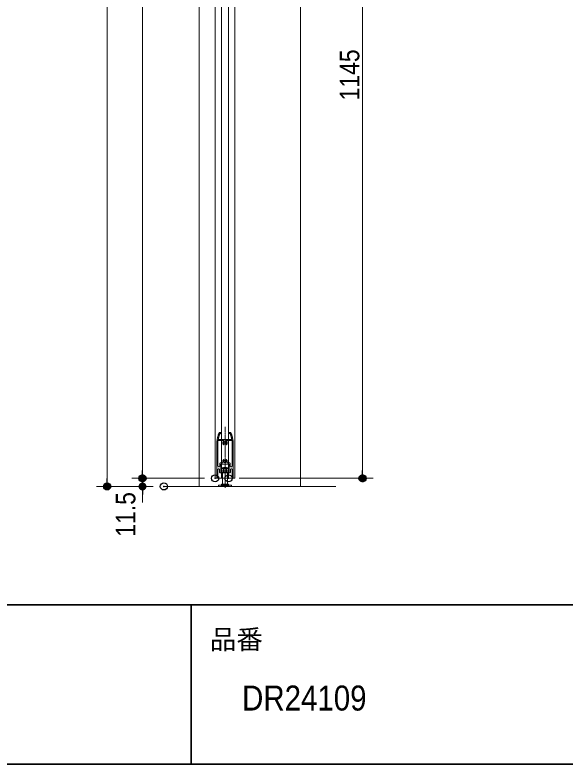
# Model space of a CAD drawing. Units: millimetres, scale not verified. Extents: x -4547 to 4547, y -2284 to 2284.
# Drawn here: x -765 to 13, y -2078 to -1018 of the extents above; entities that cross this region are included whole.
import ezdxf
from ezdxf.enums import TextEntityAlignment as Align

# ---------------------------------------------------------------- set-up
doc = ezdxf.new("R2010")
doc.units = ezdxf.units.MM
doc.header["$LTSCALE"] = 20
doc.header["$PDMODE"] = 32
doc.header["$PDSIZE"] = 10
for name, pattern in [('USER1', [10.5, 8, -0.5, 0.5, -0.5, 0.5, -0.5]), ('USER2', [2.91, 1.76, -0.4, 0.35, -0.4]), ('USER3', [1.11, 0.71, -0.4])]:
    doc.linetypes.add(name, pattern=pattern)
for name, color, linetype, lineweight in [('0-0_1図面枠', 7, 'Continuous', 20), ('0-1_3一般', 7, 'Continuous', 15), ('0-2_2寸法-2', 7, 'Continuous', 15), ('0-3_0', 7, 'Continuous', 25), ('0-5_2寸法-1', 7, 'Continuous', 15)]:
    doc.layers.add(name, color=color, linetype=linetype, lineweight=lineweight)
doc.layers.add('0-4_Defpoints', color=7, linetype='Continuous')
doc.styles.add('ＭＳ Ｐゴシック', font='')
doc.styles.get('ＭＳ Ｐゴシック').set_extended_font_data('MS PGothic')

# ---------------------------------------------------------------- blocks, each defined once
blk = doc.blocks.new('グループ-2')
at = {"layer": '0-0_1図面枠', "lineweight": 35}
for p, q in [((-60000, -37050), (60000, -37050)), ((16500, -37050), (16500, -41550))]:
    blk.add_line(p, q, dxfattribs=at)
blk.add_lwpolyline([(-60000, 41550), (60000, 41550), (60000, -41550), (-60000, -41550)], close=True, dxfattribs=at)
blk = doc.blocks.new('図面枠')
at = {"layer": '0-0_1図面枠'}
blk.add_blockref('グループ-2', (0, 0), dxfattribs=at)
at = {"layer": '0-0_1図面枠', "style": 'ＭＳ Ｐゴシック'}
blk.add_text('品番', height=550.3, dxfattribs=at).set_placement((17022.4, -38463.2), align=Align.BOTTOM_LEFT)
blk = doc.blocks.new('グループ-7')
at = {"layer": '0-1_3一般', "linetype": 'USER1'}
for p, q in [((17346.4, -32196.3), (17317.6, -32196.3)), ((17350.4, -32176.3), (17350.4, -32192.3)), ((17558.4, -32176.3), (17558.4, -32192.3)), ((17604.4, -32172.3), (17562.4, -32172.3)), ((17591.2, -32196.3), (17562.4, -32196.3)), ((17604.4, -32166.3), (17604.4, -32172.3)), ((17614.4, -32166.3), (17604.4, -32166.3)), ((17254.4, -32406.3), (17254.4, -33112.8)), ((17264.4, -32396.3), (17409.4, -32396.3)), ((17268.3, -32366.3), (17448.4, -32366.3)), ((17448.4, -32366.3), (17454.4, -32372.3)), ((17454.4, -32372.3), (17460.4, -32366.3)), ((17460.4, -32366.3), (17640.5, -32366.3)), ((17499.4, -32396.3), (17644.4, -32396.3)), ((17654.4, -32406.3), (17654.4, -33112.8)), ((17224.4, -32472.2), (17224.4, -33456.3)), ((17684.4, -32472.2), (17684.4, -33456.3)), ((17309.4, -33112.8), (17309.4, -33050.3)), ((17329.4, -33030.3), (17387.6, -33030.3)), ((17454.4, -33060.3), (17448.4, -33066.3)), ((17460.4, -33066.3), (17454.4, -33060.3)), ((17521.3, -33030.3), (17579.4, -33030.3)), ((17599.4, -33050.3), (17599.4, -33112.8)), ((17254.4, -33218.8), (17254.4, -33456.3)), ((17299.4, -33218.8), (17299.4, -33300.3)), ((17339.4, -33300.3), (17339.4, -33072.3)), ((17345.4, -33066.3), (17448.4, -33066.3)), ((17460.4, -33066.3), (17563.4, -33066.3)), ((17569.4, -33230.3), (17569.4, -33072.3)), ((17569.4, -33230.3), (17569.4, -33300.3)), ((17609.4, -33300.3), (17609.4, -33218.8)), ((17654.4, -33218.8), (17654.4, -33312.3)), ((17234.4, -33466.3), (17244.4, -33466.3)), ((17305.4, -33306.3), (17333.4, -33306.3)), ((17575.4, -33306.3), (17603.4, -33306.3)), ((17654.4, -33456.3), (17654.4, -33312.3)), ((17674.4, -33466.3), (17664.4, -33466.3))]:
    blk.add_line(p, q, dxfattribs=at)
at = {"layer": '0-1_3一般', "linetype": 'USER2'}
blk.add_line((17454.4, -32006.2), (17454.4, -33586.2), dxfattribs=at)
at = {"layer": '0-1_3一般', "linetype": 'USER1'}
blk.add_lwpolyline([(17294.4, -32166.3), (17304.4, -32166.3), (17304.4, -32172.3), (17346.4, -32172.3)], dxfattribs=at)
for centre, radius, start, end in [((18018, -32507.5), 770, 156.45056, 168.88762), ((18018, -32507.5), 800, 154.7505, 159.33677), ((17317.6, -32202.3), 6, 90, 156.45056), ((17346.4, -32176.3), 4, 0, 90), ((17346.4, -32192.3), 4, 270, 0), ((17562.4, -32176.3), 4, 90, 180), ((17562.4, -32192.3), 4, 180, 270), ((17591.2, -32202.3), 6, 23.54944, 90), ((16890.9, -32507.5), 770, 11.11238, 23.54944), ((16890.9, -32507.5), 800, 20.66323, 25.2495), ((17924.4, -32472.2), 700, 159.33677, 180), ((17264.4, -32406.3), 10, 90, 180), ((17268.3, -32360.3), 6, 168.88762, 270), ((17454.4, -32466.3), 65, 126.8699, 222.5424), ((17409.4, -32406.3), 10, 306.8699, 90), ((17499.4, -32406.3), 10, 90, 233.1301), ((17454.4, -32466.3), 65, 317.4576, 53.1301), ((16984.4, -32472.2), 700, 0, 20.66323), ((17640.5, -32360.3), 6, 270, 11.11238), ((17644.4, -32406.3), 10, 0, 90), ((17417.6, -32500.1), 15, 222.5424, 42.5424), ((17454.4, -32466.3), 35, 317.4576, 222.5424), ((17491.3, -32500.1), 15, 137.4576, 317.4576), ((17329.4, -33050.3), 20, 90, 180), ((17387.6, -33020.3), 10, 270, 26.95775), ((17454.4, -32986.3), 65, 137.4576, 206.95775), ((17417.6, -32952.5), 15, 317.4576, 137.4576), ((17454.4, -32986.3), 35, 137.4576, 42.5424), ((17491.3, -32952.5), 15, 42.5424, 222.5424), ((17454.4, -32986.3), 65, 333.04225, 42.5424), ((17521.3, -33020.3), 10, 153.04225, 270), ((17579.4, -33050.3), 20, 0, 90), ((17281.9, -33112.8), 27.5, 180, 270), ((17276.9, -33218.8), 22.5, 90, 180), ((17276.9, -33218.8), 22.5, 0, 90), ((17281.9, -33112.8), 27.5, 270, 0), ((17345.4, -33072.3), 6, 90, 180), ((17563.4, -33072.3), 6, 0, 90), ((17626.9, -33112.8), 27.5, 180, 0), ((17631.9, -33218.8), 22.5, 0, 180), ((17234.4, -33456.3), 10, 180, 270), ((17244.4, -33456.3), 10, 270, 0), ((17305.4, -33300.3), 6, 180, 270), ((17333.4, -33300.3), 6, 270, 0), ((17575.4, -33300.3), 6, 180, 270), ((17603.4, -33300.3), 6, 270, 0), ((17664.4, -33456.3), 10, 180, 270), ((17674.4, -33456.3), 10, 270, 0)]:
    blk.add_arc(centre, radius, start, end, dxfattribs=at)
blk = doc.blocks.new('グループ-9')
at = {"layer": '0-1_3一般', "linetype": 'USER2'}
for p, q in [((17339.4, -33236.3), (17569.4, -33236.3)), ((17454.4, -33116.3), (17454.4, -33736.3)), ((17454.4, -33146.3), (17454.4, -33136.3)), ((17454.4, -33326.3), (17454.4, -33146.3)), ((17454.4, -33686.3), (17454.4, -33616.3)), ((17454.4, -33636.3), (17454.4, -33716.3))]:
    blk.add_line(p, q, dxfattribs=at)
at = {"layer": '0-1_3一般'}
for p, q in [((17359.4, -33176.3), (17369.4, -33166.3)), ((17359.4, -33296.3), (17359.4, -33176.3)), ((17369.4, -33166.3), (17374.4, -33166.3)), ((17374.4, -33166.3), (17411.1, -33166.3)), ((17374.4, -33186.3), (17374.4, -33166.3)), ((17374.4, -33186.3), (17412.4, -33186.3)), ((17414.4, -33186.3), (17409.4, -33156.3)), ((17412.4, -33286.3), (17412.4, -33186.3)), ((17414.4, -33286.3), (17414.4, -33186.3)), ((17454.4, -33167.8), (17434.4, -33156.3)), ((17474.4, -33156.3), (17454.4, -33167.8)), ((17499.4, -33156.3), (17474.4, -33156.3)), ((17494.4, -33186.3), (17499.4, -33156.3)), ((17494.4, -33286.3), (17494.4, -33186.3)), ((17496.4, -33286.3), (17496.4, -33186.3)), ((17496.4, -33186.3), (17534.4, -33186.3)), ((17497.8, -33166.3), (17534.4, -33166.3)), ((17534.4, -33166.3), (17539.4, -33166.3)), ((17534.4, -33186.3), (17534.4, -33166.3)), ((17549.4, -33176.3), (17539.4, -33166.3)), ((17549.4, -33176.3), (17549.4, -33296.3)), ((17359.4, -33296.3), (17369.4, -33306.3)), ((17374.4, -33306.3), (17369.4, -33306.3)), ((17374.4, -33286.3), (17374.4, -33306.3)), ((17374.4, -33286.3), (17412.4, -33286.3)), ((17384.4, -33306.3), (17374.4, -33306.3)), ((17384.4, -33286.3), (17384.4, -33636.3)), ((17384.4, -33286.3), (17414.4, -33286.3)), ((17494.4, -33286.3), (17524.4, -33286.3)), ((17496.4, -33286.3), (17534.4, -33286.3)), ((17524.4, -33286.3), (17524.4, -33636.3)), ((17534.4, -33306.3), (17524.4, -33306.3)), ((17534.4, -33286.3), (17534.4, -33306.3)), ((17539.4, -33306.3), (17534.4, -33306.3)), ((17549.4, -33296.3), (17539.4, -33306.3)), ((17274.4, -33696.3), (17274.4, -33656.3)), ((17274.4, -33656.3), (17311.2, -33656.3)), ((17311.2, -33696.3), (17274.4, -33696.3)), ((17311.2, -33656.3), (17404.4, -33656.3)), ((17394.4, -33696.3), (17311.2, -33696.3)), ((17354.4, -33636.3), (17354.4, -33656.3)), ((17554.4, -33636.3), (17354.4, -33636.3)), ((17404.4, -33636.3), (17384.4, -33636.3)), ((17514.4, -33696.3), (17394.4, -33696.3)), ((17404.4, -33676.3), (17399.4, -33696.3)), ((17399.4, -33696.3), (17424.4, -33696.3)), ((17404.4, -33636.3), (17404.4, -33676.3)), ((17404.4, -33656.3), (17504.4, -33656.3)), ((17454.4, -33679), (17424.4, -33696.3)), ((17424.4, -33696.3), (17484.4, -33696.3)), ((17484.4, -33696.3), (17454.4, -33679)), ((17484.4, -33696.3), (17509.4, -33696.3)), ((17504.4, -33676.3), (17504.4, -33636.3)), ((17524.4, -33636.3), (17504.4, -33636.3)), ((17504.4, -33656.3), (17597.6, -33656.3)), ((17509.4, -33696.3), (17504.4, -33676.3)), ((17597.6, -33696.3), (17514.4, -33696.3)), ((17554.4, -33656.3), (17554.4, -33636.3)), ((17597.6, -33656.3), (17634.4, -33656.3)), ((17634.4, -33696.3), (17597.6, -33696.3)), ((17634.4, -33696.3), (17634.4, -33656.3))]:
    blk.add_line(p, q, dxfattribs=at)
at = {"layer": '0-1_3一般', "linetype": 'USER1'}
for p, q in [((17411.1, -33166.3), (17497.8, -33166.3)), ((17412.4, -33186.3), (17496.4, -33186.3)), ((17524.4, -33306.3), (17384.4, -33306.3)), ((17412.4, -33286.3), (17496.4, -33286.3))]:
    blk.add_line(p, q, dxfattribs=at)
at = {"layer": '0-1_3一般', "linetype": 'USER3'}
for p, q in [((17354.4, -33676.3), (17554.4, -33676.3)), ((17354.4, -33696.3), (17354.4, -33676.3)), ((17404.4, -33676.3), (17404.4, -33636.3)), ((17404.4, -33696.3), (17504.4, -33696.3)), ((17504.4, -33636.3), (17504.4, -33676.3)), ((17554.4, -33676.3), (17554.4, -33696.3))]:
    blk.add_line(p, q, dxfattribs=at)
at = {"layer": '0-1_3一般'}
blk.add_lwpolyline([(17474.4, -33156.3), (17434.4, -33156.3), (17409.4, -33156.3)], dxfattribs=at)
at = {"layer": '0-1_3一般', "linetype": 'USER2'}
blk.add_lwpolyline([(17454.4, -33336.3), (17454.4, -33326.3), (17454.4, -33146.3)], dxfattribs=at)
blk = doc.blocks.new('グループ-12')
at = {"layer": '0-1_3一般'}
for p, q in [((17174.4, -33466.3), (17174.4, 12333.7)), ((17354.4, -33466.3), (17354.4, 12333.7)), ((17554.4, 12333.7), (17554.4, -33466.3)), ((17734.4, 12333.7), (17734.4, -33466.3)), ((17734.4, -33466.3), (17554.4, -33466.3))]:
    blk.add_line(p, q, dxfattribs=at)
blk.add_lwpolyline([(17554.4, -33466.3), (17354.4, -33466.3), (17174.4, -33466.3)], dxfattribs=at)
blk = doc.blocks.new('グループ-17')
at = {"layer": '0-1_3一般'}
for p, q in [((16724.4, -33696.3), (16724.4, 14363.7)), ((19584.4, 14363.7), (19584.4, -33696.3)), ((15724.4, -33696.3), (17904.4, -33696.3)), ((17904.4, -33696.3), (20584.4, -33696.3))]:
    blk.add_line(p, q, dxfattribs=at)
blk = doc.blocks.new('グループ-19')
at = {"layer": '0-1_3一般'}
for name in ['グループ-17', 'グループ-12', 'グループ-7', 'グループ-9']:
    blk.add_blockref(name, (0, 0), dxfattribs=at)
blk = doc.blocks.new('_Dot')
at = {"layer": '0-3_0'}
blk.add_line((-10, 0), (-20, 0), dxfattribs=at)
for points in [[(0, 0), (-10, 0), (-9.92, 1.25)], [(0, 0), (-9.92, -1.25), (-10, 0)], [(0, 0), (-9.92, 1.25), (-9.69, 2.49)], [(0, 0), (-9.69, -2.49), (-9.92, -1.25)], [(0, 0), (-9.69, 2.49), (-9.3, 3.68)], [(0, 0), (-9.3, -3.68), (-9.69, -2.49)], [(0, 0), (-9.3, 3.68), (-8.76, 4.82)], [(0, 0), (-8.76, -4.82), (-9.3, -3.68)], [(0, 0), (-8.76, 4.82), (-8.09, 5.88)], [(0, 0), (-8.09, -5.88), (-8.76, -4.82)], [(0, 0), (-8.09, 5.88), (-7.29, 6.85)], [(0, 0), (-7.29, -6.85), (-8.09, -5.88)], [(0, 0), (-7.29, 6.85), (-6.37, 7.71)], [(0, 0), (-6.37, -7.71), (-7.29, -6.85)], [(0, 0), (-6.37, 7.71), (-5.36, 8.44)], [(0, 0), (-5.36, -8.44), (-6.37, -7.71)], [(0, 0), (-5.36, 8.44), (-4.26, 9.05)], [(0, 0), (-4.26, -9.05), (-5.36, -8.44)], [(0, 0), (-4.26, 9.05), (-3.09, 9.51)], [(0, 0), (-3.09, -9.51), (-4.26, -9.05)], [(0, 0), (-3.09, 9.51), (-1.87, 9.82)], [(0, 0), (-1.87, -9.82), (-3.09, -9.51)], [(0, 0), (-1.87, 9.82), (-0.63, 9.98)], [(0, 0), (-0.63, -9.98), (-1.87, -9.82)], [(0, 0), (-0.63, 9.98), (0.63, 9.98)], [(0, 0), (0.63, -9.98), (-0.63, -9.98)], [(0, 0), (0.63, 9.98), (1.87, 9.82)], [(0, 0), (1.87, 9.82), (3.09, 9.51)], [(0, 0), (3.09, 9.51), (4.26, 9.05)], [(0, 0), (4.26, 9.05), (5.36, 8.44)], [(0, 0), (5.36, 8.44), (6.37, 7.71)], [(0, 0), (6.37, 7.71), (7.29, 6.85)], [(0, 0), (7.29, 6.85), (8.09, 5.88)], [(0, 0), (8.09, 5.88), (8.76, 4.82)], [(0, 0), (8.76, 4.82), (9.3, 3.68)], [(0, 0), (9.3, 3.68), (9.69, 2.49)], [(0, 0), (9.69, 2.49), (9.92, 1.25)], [(0, 0), (9.92, 1.25), (10, 0)], [(0, 0), (1.87, -9.82), (0.63, -9.98)], [(0, 0), (3.09, -9.51), (1.87, -9.82)], [(0, 0), (4.26, -9.05), (3.09, -9.51)], [(0, 0), (5.36, -8.44), (4.26, -9.05)], [(0, 0), (6.37, -7.71), (5.36, -8.44)], [(0, 0), (7.29, -6.85), (6.37, -7.71)], [(0, 0), (8.09, -5.88), (7.29, -6.85)], [(0, 0), (8.76, -4.82), (8.09, -5.88)], [(0, 0), (9.3, -3.68), (8.76, -4.82)], [(0, 0), (9.69, -2.49), (9.3, -3.68)], [(0, 0), (9.92, -1.25), (9.69, -2.49)], [(0, 0), (10, 0), (9.92, -1.25)]]:
    blk.add_solid(points, dxfattribs=at)

msp = doc.modelspace()

# ---------------------------------------------------------------- linework, layer by layer
at = {"layer": '0-2_2寸法-2'}
for p, q in [((-584.58, -1662.06), (-584.58, -1650.8)), ((-496.9, -1673.31), (-599.58, -1673.31)), ((-584.58, -1684.81), (-584.58, -1673.31)), ((-569.4, -1684.81), (-599.58, -1684.81)), ((-584.58, -1696.07), (-584.58, -1707.32))]:
    msp.add_line(p, q, dxfattribs=at)
at = {"layer": '0-4_Defpoints'}
for p in [(-584.58, -1673.31), (-481.9, -1673.31), (-462.9, -1673.31), (-273.48, -1673.31), (-634.58, -1684.81), (-554.4, -1684.81)]:
    msp.add_point(p, dxfattribs=at)
at = {"layer": '0-5_2寸法-1'}
for p, q in [((-634.58, 653.93), (-634.58, -1673.56)), ((-584.58, -1662.06), (-584.58, 605.43)), ((-273.48, -539.57), (-273.48, -1662.06)), ((-496.9, -1673.31), (-599.58, -1673.31)), ((-447.9, -1673.31), (-258.48, -1673.31)), ((-569.4, -1684.81), (-649.58, -1684.81))]:
    msp.add_line(p, q, dxfattribs=at)

# ---------------------------------------------------------------- block references
at = {"layer": '0-0_1図面枠', "xscale": 0.05, "yscale": 0.05}
msp.add_blockref('図面枠', (-1340.62, 0), dxfattribs=at)
at = {"layer": '0-1_3一般', "xscale": 0.05, "yscale": 0.05}
msp.add_blockref('グループ-19', (-1340.62, 0), dxfattribs=at)
at = {"layer": '0-2_2寸法-2', "xscale": 0.5627563, "yscale": 0.5627563}
for p, rotation in [((-584.58, -1673.31), 270), ((-584.58, -1684.81), 90)]:
    msp.add_blockref('_Dot', p, dxfattribs=dict(at, rotation=rotation))
at = {"layer": '0-5_2寸法-1', "xscale": 0.5627563, "yscale": 0.5627563, "rotation": 270}
for p in [(-584.58, -1673.31), (-273.48, -1673.31), (-634.58, -1684.81)]:
    msp.add_blockref('_Dot', p, dxfattribs=at)

# ---------------------------------------------------------------- texts
at = {"layer": '0-0_1図面枠', "style": 'ＭＳ Ｐゴシック', "width": 0.9}
msp.add_text('DR24109', height=35.38, dxfattribs=at).set_placement((-443.79, -2012.45), align=Align.BOTTOM_LEFT)
at = {"layer": '0-2_2寸法-2', "style": 'ＭＳ Ｐゴシック', "width": 0.9}
msp.add_text('11.5', height=27.57, rotation=90, dxfattribs=at).set_placement((-586.44, -1755.98), align=Align.BOTTOM_LEFT)
at = {"layer": '0-5_2寸法-1', "style": 'ＭＳ Ｐゴシック', "width": 0.9}
msp.add_text('1145', height=27.57, rotation=90, dxfattribs=at).set_placement((-269.76, -1138.7), align=Align.BOTTOM_LEFT)

doc.saveas('drawing.dxf')
